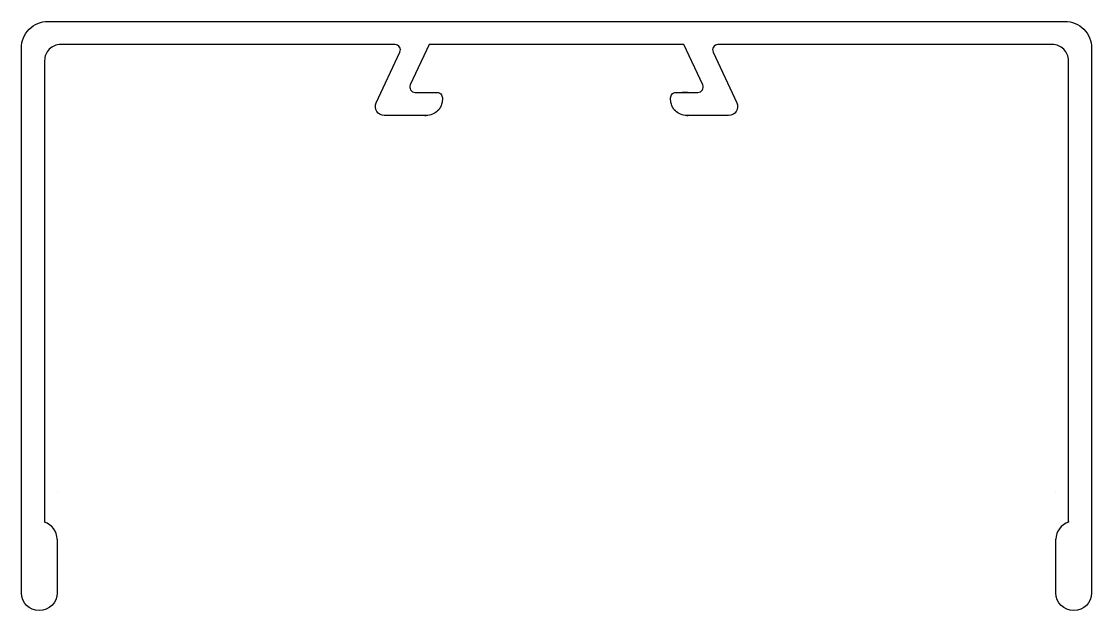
# Model space of a CAD drawing. Extents: x -313.9 to -253.9, y -39.2 to -6.1.
import ezdxf

# ---------------------------------------------------------------- set-up
doc = ezdxf.new("R2010")
doc.units = 0
doc.header["$LTSCALE"] = 1.5
doc.layers.add('ANA', color=220, linetype='CONTINUOUS')

msp = doc.modelspace()

# ---------------------------------------------------------------- linework, layer by layer
at = {"layer": 'ANA'}
for p, q in [((-291.276, -10.117), (-290.947, -10.117)), ((-276.518, -10.117), (-276.847, -10.117)), ((-277.497, -10.517), (-277.497, -10.417)), ((-276.597, -11.417), (-276.518, -11.417)), ((-312.597, -34.183), (-312.61, -34.225)), ((-255.197, -34.183), (-255.188, -34.226))]:
    msp.add_line(p, q, dxfattribs=at)
for points in [[(-311.897, -35.183), (-311.897, -38.183, -1), (-313.897, -38.183), (-313.897, -7.637, -0.414214), (-312.397, -6.137), (-283.897, -6.137), (-255.397, -6.137, -0.414214), (-253.897, -7.637), (-253.897, -35.137), (-253.897, -38.183, -1), (-255.897, -38.183), (-255.897, -35.183)], [(-291.276, -11.417), (-291.197, -11.417), (-293.55, -11.417, -0.548619), (-294.003, -10.705), (-292.678, -7.863, 0.548619), (-292.95, -7.437), (-311.697, -7.437, 0.414214), (-312.597, -8.337), (-312.597, -34.183)], [(-255.197, -34.183), (-255.197, -8.337, 0.414214), (-256.097, -7.437), (-274.845, -7.437, 0.548619), (-275.117, -7.863), (-273.791, -10.705, -0.548619), (-274.245, -11.417), (-276.597, -11.417, -0.414214), (-277.497, -10.517), (-277.497, -10.417, -0.414214), (-277.197, -10.117), (-275.971, -10.117, 0.548619), (-275.699, -9.69), (-276.75, -7.437), (-283.897, -7.437), (-291.045, -7.437), (-292.095, -9.69, 0.548619), (-291.824, -10.117), (-290.597, -10.117, -0.414214), (-290.297, -10.417), (-290.297, -10.517, -0.414214), (-291.197, -11.417)]]:
    msp.add_lwpolyline(points, format="xyb", dxfattribs=at)
for points in [[(-311.897, -32.483), (-311.897, -32.483)], [(-255.897, -32.483), (-255.897, -32.483)]]:
    msp.add_lwpolyline(points, dxfattribs=at)
for centre, start, end in [((-312.897, -35.183), 0, 73.30076), ((-254.897, -35.183), 106.88047, 180)]:
    msp.add_arc(centre, 1, start, end, dxfattribs=at)

doc.saveas('drawing.dxf')
